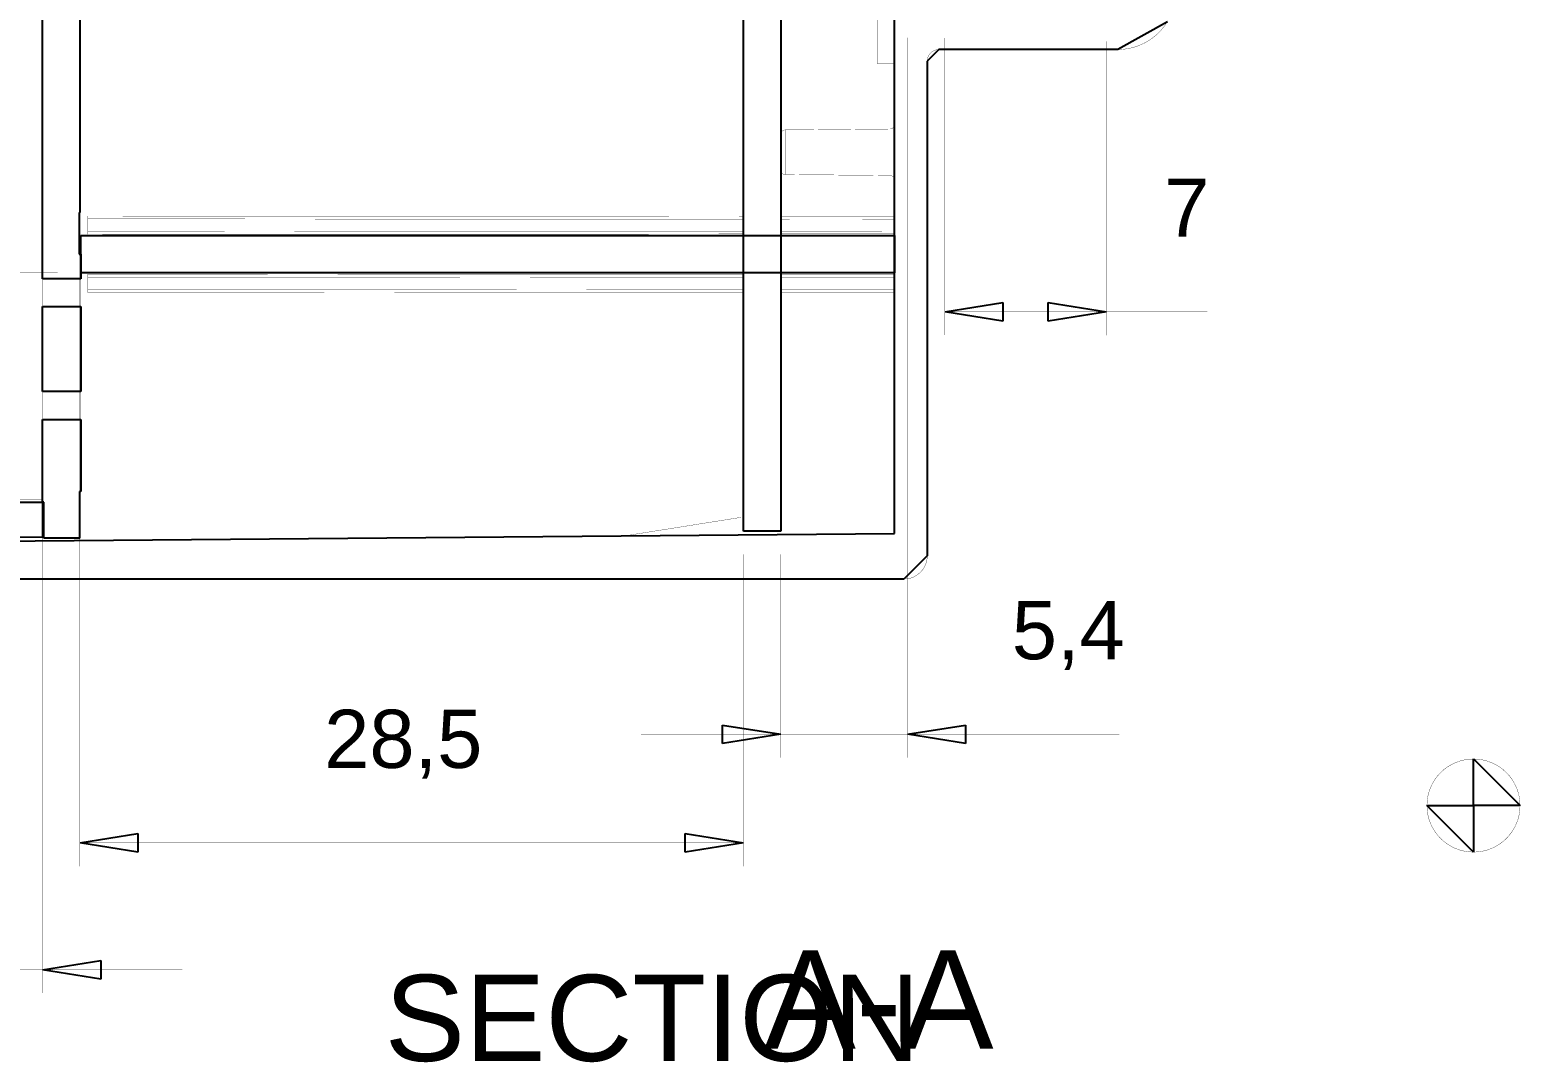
# Model space of a CAD drawing. Header units: inches. Extents: x 0 to 35.2, y -0.7 to 15.9.
# Drawn here: x 18.215 to 20.735, y 10.001 to 11.748 of the extents above; entities that cross this region are included whole.
import ezdxf

# ---------------------------------------------------------------- set-up
doc = ezdxf.new("R2010")
doc.units = ezdxf.units.IN
doc.header["$MEASUREMENT"] = 0
for name, color, linetype in [('Board Outline', 216, 'Continuous'), ('Dimensions', 6, 'Continuous'), ('Mechanical 4', 56, 'Continuous')]:
    doc.layers.add(name, color=color, linetype=linetype)
doc.styles.add('Arial', font='', dxfattribs={"height": 0.2})
doc.styles.get('Arial').set_extended_font_data('Arial')

msp = doc.modelspace()

# ---------------------------------------------------------------- linework, layer by layer
at = {"layer": 'Board Outline'}
for p, q in [((19.4221, 10.8995), (19.4221, 14.301)), ((19.4851, 14.301), (19.4851, 10.8995)), ((18.2367, 11.3266), (18.2367, 13.8739)), ((18.2997, 13.7617), (18.2997, 11.4388)), ((19.6776, 10.8956), (19.6776, 11.7696)), ((20.1389, 11.7616), (20.0548, 11.7144)), ((19.7524, 11.7144), (19.7328, 11.6947)), ((19.7328, 11.6947), (19.7328, 10.8579)), ((20.0548, 11.7144), (19.7524, 11.7144)), ((18.2997, 11.4388), (18.2987, 11.4388)), ((18.2987, 11.4388), (18.2987, 11.368)), ((18.2987, 11.368), (18.3016, 11.368)), ((18.3016, 11.368), (18.3016, 11.3266)), ((18.3016, 11.3266), (18.2367, 11.3266)), ((18.2367, 11.1357), (18.2367, 11.2794)), ((18.2367, 11.2794), (18.3016, 11.2794)), ((18.3016, 11.2794), (18.3016, 11.1357)), ((19.7623, 11.2708), (19.8607, 11.2865)), ((19.8607, 11.255), (19.7623, 11.2708)), ((19.8607, 11.2865), (19.8607, 11.255)), ((19.9375, 11.2865), (20.0359, 11.2708)), ((19.9375, 11.255), (19.9375, 11.2865)), ((20.0359, 11.2708), (19.9375, 11.255)), ((18.3016, 11.1357), (18.2367, 11.1357)), ((18.2367, 10.9487), (18.2367, 11.0884)), ((18.2367, 11.0884), (18.3016, 11.0884)), ((18.3016, 11.0884), (18.3016, 10.9664)), ((18.3016, 10.9664), (18.2991, 10.9664)), ((18.2991, 10.9664), (18.2991, 10.8877)), ((18.0792, 10.9487), (18.2367, 10.9487)), ((18.2367, 10.9487), (18.2367, 10.8892)), ((18.2387, 10.9487), (18.2367, 10.9487)), ((18.2387, 10.8877), (18.2387, 10.9487)), ((18.2367, 10.8892), (18.0418, 10.8875)), ((18.0438, 10.8814), (19.6776, 10.8956)), ((18.2991, 10.8877), (18.2387, 10.8877)), ((19.4851, 10.8995), (19.4221, 10.8995)), ((19.7328, 10.8579), (19.6934, 10.8185)), ((19.6934, 10.8185), (18.0438, 10.8185)), ((19.3867, 10.5716), (19.4851, 10.5559)), ((19.3867, 10.5401), (19.3867, 10.5716)), ((19.6993, 10.5559), (19.7977, 10.5716)), ((19.7977, 10.5716), (19.7977, 10.5401)), ((19.4851, 10.5559), (19.3867, 10.5401)), ((19.7977, 10.5401), (19.6993, 10.5559)), ((20.6564, 10.5141), (20.7352, 10.4353)), ((20.6564, 10.4353), (20.6564, 10.5141)), ((20.6564, 10.3566), (20.5777, 10.4353)), ((20.5777, 10.4353), (20.6564, 10.4353)), ((20.7352, 10.4353), (20.6564, 10.4353)), ((20.6564, 10.4353), (20.6564, 10.3566)), ((18.2997, 10.3722), (18.3981, 10.3879)), ((18.3981, 10.3879), (18.3981, 10.3564)), ((19.3237, 10.3879), (19.4221, 10.3722)), ((19.3237, 10.3564), (19.3237, 10.3879)), ((18.3981, 10.3564), (18.2997, 10.3722)), ((19.4221, 10.3722), (19.3237, 10.3564)), ((18.2367, 10.1572), (18.3351, 10.173)), ((18.3351, 10.1415), (18.2367, 10.1572)), ((18.3351, 10.173), (18.3351, 10.1415))]:
    msp.add_line(p, q, dxfattribs=at)
for points in [[(19.6993, 10.5165, 0.0005, 0.0005, 0), (19.6993, 11.7341, 0.0005, 0.0005, 0)], [(19.7623, 11.2314, 0.0005, 0.0005, 0), (19.7623, 11.7341, 0.0005, 0.0005, 0)], [(20.0359, 11.2314, 0.0005, 0.0005, 0), (20.0359, 11.7282, 0.0005, 0.0005, 0)], [(18.2997, 10.3328, 0.0005, 0.0005, 0), (18.2997, 11.3995, 0.0005, 0.0005, 0)], [(17.4268, 11.3366, 0.0005, 0.0005, 0), (18.2623, 11.3366, 0.0005, 0.0005, 0)], [(19.7623, 11.2708, 0.0005, 0.0005, 0), (20.0359, 11.2708, 0.0005, 0.0005, 0)], [(20.0359, 11.2708, 0.0005, 0.0005, 0), (20.2062, 11.2708, 0.0005, 0.0005, 0)], [(18.2367, 10.1179, 0.0005, 0.0005, 0), (18.2367, 10.9133, 0.0005, 0.0005, 0)], [(19.4221, 10.3328, 0.0005, 0.0005, 0), (19.4221, 10.8601, 0.0005, 0.0005, 0)], [(19.4851, 10.5165, 0.0005, 0.0005, 0), (19.4851, 10.8601, 0.0005, 0.0005, 0)], [(19.2489, 10.5559, 0.0005, 0.0005, 0), (19.4851, 10.5559, 0.0005, 0.0005, 0)], [(19.4851, 10.5559, 0.0005, 0.0005, 0), (19.6993, 10.5559, 0.0005, 0.0005, 0)], [(19.6993, 10.5559, 0.0005, 0.0005, 0), (20.0575, 10.5559, 0.0005, 0.0005, 0)], [(18.2997, 10.3722, 0.0005, 0.0005, 0), (19.4221, 10.3722, 0.0005, 0.0005, 0)], [(18.0792, 10.1572, 0.0005, 0.0005, 0), (18.2367, 10.1572, 0.0005, 0.0005, 0)], [(18.2367, 10.1572, 0.0005, 0.0005, 0), (18.4729, 10.1572, 0.0005, 0.0005, 0)]]:
    msp.add_lwpolyline(points, format="xyseb", dxfattribs=at)
for points in [[(19.6992, 11.7341, 0.00025, 0.00025, 1), (19.6994, 11.7341, 0.00025, 0.00025, 1)], [(19.7622, 11.7341, 0.00025, 0.00025, 1), (19.7624, 11.7341, 0.00025, 0.00025, 1)], [(20.0358, 11.7282, 0.00025, 0.00025, 1), (20.036, 11.7282, 0.00025, 0.00025, 1)], [(18.2996, 11.3995, 0.00025, 0.00025, 1), (18.2998, 11.3995, 0.00025, 0.00025, 1)], [(18.2622, 11.3366, 0.00025, 0.00025, 1), (18.2624, 11.3366, 0.00025, 0.00025, 1)], [(19.7622, 11.2708, 0.00025, 0.00025, 1), (19.7624, 11.2708, 0.00025, 0.00025, 1)], [(20.0358, 11.2708, 0.00025, 0.00025, 1), (20.036, 11.2708, 0.00025, 0.00025, 1)], [(20.0358, 11.2708, 0.00025, 0.00025, 1), (20.036, 11.2708, 0.00025, 0.00025, 1)], [(20.2061, 11.2708, 0.00025, 0.00025, 1), (20.2063, 11.2708, 0.00025, 0.00025, 1)], [(19.7622, 11.2314, 0.00025, 0.00025, 1), (19.7624, 11.2314, 0.00025, 0.00025, 1)], [(20.0358, 11.2314, 0.00025, 0.00025, 1), (20.036, 11.2314, 0.00025, 0.00025, 1)], [(18.2366, 10.9133, 0.00025, 0.00025, 1), (18.2368, 10.9133, 0.00025, 0.00025, 1)], [(19.422, 10.8601, 0.00025, 0.00025, 1), (19.4222, 10.8601, 0.00025, 0.00025, 1)], [(19.485, 10.8601, 0.00025, 0.00025, 1), (19.4852, 10.8601, 0.00025, 0.00025, 1)], [(19.2488, 10.5559, 0.00025, 0.00025, 1), (19.249, 10.5559, 0.00025, 0.00025, 1)], [(19.485, 10.5559, 0.00025, 0.00025, 1), (19.4852, 10.5559, 0.00025, 0.00025, 1)], [(19.485, 10.5559, 0.00025, 0.00025, 1), (19.4852, 10.5559, 0.00025, 0.00025, 1)], [(19.6992, 10.5559, 0.00025, 0.00025, 1), (19.6994, 10.5559, 0.00025, 0.00025, 1)], [(19.6992, 10.5559, 0.00025, 0.00025, 1), (19.6994, 10.5559, 0.00025, 0.00025, 1)], [(20.0574, 10.5559, 0.00025, 0.00025, 1), (20.0577, 10.5559, 0.00025, 0.00025, 1)], [(19.485, 10.5165, 0.00025, 0.00025, 1), (19.4852, 10.5165, 0.00025, 0.00025, 1)], [(19.6992, 10.5165, 0.00025, 0.00025, 1), (19.6994, 10.5165, 0.00025, 0.00025, 1)], [(18.2996, 10.3722, 0.00025, 0.00025, 1), (18.2998, 10.3722, 0.00025, 0.00025, 1)], [(19.422, 10.3722, 0.00025, 0.00025, 1), (19.4222, 10.3722, 0.00025, 0.00025, 1)], [(18.2996, 10.3328, 0.00025, 0.00025, 1), (18.2998, 10.3328, 0.00025, 0.00025, 1)], [(19.422, 10.3328, 0.00025, 0.00025, 1), (19.4222, 10.3328, 0.00025, 0.00025, 1)], [(18.2366, 10.1572, 0.00025, 0.00025, 1), (18.2368, 10.1572, 0.00025, 0.00025, 1)], [(18.2366, 10.1572, 0.00025, 0.00025, 1), (18.2368, 10.1572, 0.00025, 0.00025, 1)], [(18.4728, 10.1572, 0.00025, 0.00025, 1), (18.473, 10.1572, 0.00025, 0.00025, 1)], [(18.2366, 10.1179, 0.00025, 0.00025, 1), (18.2368, 10.1179, 0.00025, 0.00025, 1)]]:
    msp.add_lwpolyline(points, format="xyseb", close=True, dxfattribs=at)
at = {"layer": 'Dimensions'}
for p, q in [((18.3016, 11.3366), (18.3016, 11.3996)), ((18.3016, 11.3996), (19.6776, 11.3996)), ((19.6776, 11.3996), (19.6776, 11.3366)), ((19.6776, 11.3366), (18.3016, 11.3366))]:
    msp.add_line(p, q, dxfattribs=at)
for points in [[(19.4221, 10.8995, 0.0005, 0.0005, 0), (19.4221, 14.301, 0.0005, 0.0005, 0)], [(19.4851, 10.8995, 0.0005, 0.0005, 0), (19.4851, 14.301, 0.0005, 0.0005, 0)], [(18.2367, 11.3266, 0.0005, 0.0005, 0), (18.2367, 13.8739, 0.0005, 0.0005, 0)], [(18.2997, 11.4388, 0.0005, 0.0005, 0), (18.2997, 13.7617, 0.0005, 0.0005, 0)], [(19.6481, 11.6908, 0.0005, 0.0005, 0), (19.6481, 11.7715, 0.0005, 0.0005, 0)], [(19.6776, 10.8956, 0.0005, 0.0005, 0), (19.6776, 11.7696, 0.0005, 0.0005, 0)], [(20.1389, 11.7616, 0.0005, 0.0005, -0.261468), (20.0548, 11.7144, 0.0005, 0.0005, 0)], [(19.7328, 11.6947, 0.0005, 0.0005, -0.414214), (19.7524, 11.7144, 0.0005, 0.0005, 0)], [(19.7328, 10.8579, 0.0005, 0.0005, 0), (19.7328, 11.6947, 0.0005, 0.0005, 0)], [(19.7524, 11.7144, 0.0005, 0.0005, 0), (20.0548, 11.7144, 0.0005, 0.0005, 0)], [(19.6481, 11.6908, 0.0005, 0.0005, 0), (19.6776, 11.6908, 0.0005, 0.0005, 0)], [(19.4851, 11.573, 0.0005, 0.0005, -0.321571), (19.4925, 11.5784, 0.0005, 0.0005, 0)], [(19.4925, 11.5784, 0.0005, 0.0005, 0), (19.6698, 11.58, 0.0005, 0.0005, 0)], [(19.4925, 11.5029, 0.0005, 0.0005, 0), (19.4925, 11.5784, 0.0005, 0.0005, 0)], [(19.6776, 11.5879, 0.0005, 0.0005, -0.41166), (19.6698, 11.58, 0.0005, 0.0005, 0)], [(19.6698, 11.5014, 0.0005, 0.0005, 0), (19.6698, 11.58, 0.0005, 0.0005, 0)], [(19.4925, 11.5029, 0.0005, 0.0005, -0.321571), (19.4851, 11.5083, 0.0005, 0.0005, 0)], [(19.4925, 11.5029, 0.0005, 0.0005, 0), (19.6698, 11.5014, 0.0005, 0.0005, 0)], [(19.6698, 11.5014, 0.0005, 0.0005, -0.41166), (19.6776, 11.4935, 0.0005, 0.0005, 0)], [(18.2987, 11.368, 0.0005, 0.0005, 0), (18.2987, 11.4388, 0.0005, 0.0005, 0)], [(18.2987, 11.4388, 0.0005, 0.0005, 0), (18.2997, 11.4388, 0.0005, 0.0005, 0)], [(18.3135, 11.4279, 0.0005, 0.0005, 0), (18.3135, 11.4328, 0.0005, 0.0005, 0)], [(18.3135, 11.4328, 0.0005, 0.0005, 0), (19.4221, 11.4322, 0.0005, 0.0005, 0)], [(18.3135, 11.4279, 0.0005, 0.0005, 0), (19.4221, 11.4273, 0.0005, 0.0005, 0)], [(18.3135, 11.4067, 0.0005, 0.0005, 0), (18.3135, 11.4279, 0.0005, 0.0005, 0)], [(19.4851, 11.4321, 0.0005, 0.0005, 0), (19.6776, 11.432, 0.0005, 0.0005, 0)], [(19.4851, 11.4272, 0.0005, 0.0005, 0), (19.6776, 11.4271, 0.0005, 0.0005, 0)], [(18.3016, 11.3996, 0.0005, 0.0005, 0), (19.6776, 11.3996, 0.0005, 0.0005, 0)], [(18.3016, 11.3366, 0.0005, 0.0005, 0), (18.3016, 11.3996, 0.0005, 0.0005, 0)], [(18.3135, 11.4067, 0.0005, 0.0005, 0), (19.4221, 11.4073, 0.0005, 0.0005, 0)], [(18.3135, 11.4018, 0.0005, 0.0005, 0), (18.3135, 11.4067, 0.0005, 0.0005, 0)], [(18.3135, 11.4018, 0.0005, 0.0005, 0), (19.4221, 11.4024, 0.0005, 0.0005, 0)], [(19.4851, 11.4073, 0.0005, 0.0005, 0), (19.6776, 11.4074, 0.0005, 0.0005, 0)], [(19.4851, 11.4024, 0.0005, 0.0005, 0), (19.6776, 11.4025, 0.0005, 0.0005, 0)], [(19.6776, 11.3366, 0.0005, 0.0005, 0), (19.6776, 11.3996, 0.0005, 0.0005, 0)], [(18.2987, 11.368, 0.0005, 0.0005, 0), (18.3016, 11.368, 0.0005, 0.0005, 0)], [(18.3016, 11.3266, 0.0005, 0.0005, 0), (18.3016, 11.368, 0.0005, 0.0005, 0)], [(18.2367, 11.3266, 0.0005, 0.0005, 0), (18.3016, 11.3266, 0.0005, 0.0005, 0)], [(18.2367, 11.2794, 0.0005, 0.0005, 0), (18.2367, 11.3266, 0.0005, 0.0005, 0)], [(18.3016, 11.3366, 0.0005, 0.0005, 0), (19.6776, 11.3366, 0.0005, 0.0005, 0)], [(18.3016, 11.2794, 0.0005, 0.0005, 0), (18.3016, 11.3266, 0.0005, 0.0005, 0)], [(18.3135, 11.3294, 0.0005, 0.0005, 0), (18.3135, 11.3343, 0.0005, 0.0005, 0)], [(18.3135, 11.3343, 0.0005, 0.0005, 0), (19.4221, 11.3337, 0.0005, 0.0005, 0)], [(18.3135, 11.3294, 0.0005, 0.0005, 0), (19.4221, 11.3288, 0.0005, 0.0005, 0)], [(18.3135, 11.3083, 0.0005, 0.0005, 0), (18.3135, 11.3294, 0.0005, 0.0005, 0)], [(19.4851, 11.3337, 0.0005, 0.0005, 0), (19.6776, 11.3336, 0.0005, 0.0005, 0)], [(19.4851, 11.3288, 0.0005, 0.0005, 0), (19.6776, 11.3287, 0.0005, 0.0005, 0)], [(18.3135, 11.3083, 0.0005, 0.0005, 0), (19.4221, 11.3089, 0.0005, 0.0005, 0)], [(18.3135, 11.3034, 0.0005, 0.0005, 0), (18.3135, 11.3083, 0.0005, 0.0005, 0)], [(18.3135, 11.3034, 0.0005, 0.0005, 0), (19.4221, 11.304, 0.0005, 0.0005, 0)], [(19.4851, 11.3089, 0.0005, 0.0005, 0), (19.6776, 11.309, 0.0005, 0.0005, 0)], [(19.4851, 11.304, 0.0005, 0.0005, 0), (19.6776, 11.3041, 0.0005, 0.0005, 0)], [(18.2367, 11.2794, 0.0005, 0.0005, 0), (18.3016, 11.2794, 0.0005, 0.0005, 0)], [(18.2367, 11.1357, 0.0005, 0.0005, 0), (18.2367, 11.2794, 0.0005, 0.0005, 0)], [(18.3016, 11.1357, 0.0005, 0.0005, 0), (18.3016, 11.2794, 0.0005, 0.0005, 0)], [(18.2367, 11.1357, 0.0005, 0.0005, 0), (18.3016, 11.1357, 0.0005, 0.0005, 0)], [(18.2367, 11.0884, 0.0005, 0.0005, 0), (18.2367, 11.1357, 0.0005, 0.0005, 0)], [(18.3016, 11.0884, 0.0005, 0.0005, 0), (18.3016, 11.1357, 0.0005, 0.0005, 0)], [(18.2367, 11.0884, 0.0005, 0.0005, 0), (18.3016, 11.0884, 0.0005, 0.0005, 0)], [(18.2367, 10.9487, 0.0005, 0.0005, 0), (18.2367, 11.0884, 0.0005, 0.0005, 0)], [(18.3016, 10.9664, 0.0005, 0.0005, 0), (18.3016, 11.0884, 0.0005, 0.0005, 0)], [(18.2991, 10.9664, 0.0005, 0.0005, 0), (18.3016, 10.9664, 0.0005, 0.0005, 0)], [(18.2991, 10.8877, 0.0005, 0.0005, 0), (18.2991, 10.9664, 0.0005, 0.0005, 0)], [(18.0792, 10.9526, 0.0005, 0.0005, 0), (18.2367, 10.9526, 0.0005, 0.0005, 0)], [(18.0792, 10.9487, 0.0005, 0.0005, 0), (18.2367, 10.9487, 0.0005, 0.0005, 0)], [(18.2367, 10.9487, 0.0005, 0.0005, 0), (18.2387, 10.9487, 0.0005, 0.0005, 0)], [(18.2367, 10.8892, 0.0005, 0.0005, 0), (18.2367, 10.9487, 0.0005, 0.0005, 0)], [(18.2387, 10.8877, 0.0005, 0.0005, 0), (18.2387, 10.9487, 0.0005, 0.0005, 0)], [(19.221, 10.8916, 0.0005, 0.0005, 0), (19.4178, 10.9229, 0.0005, 0.0005, 0)], [(19.4178, 10.8934, 0.0005, 0.0005, 0), (19.4178, 10.9229, 0.0005, 0.0005, 0)], [(18.0418, 10.8875, 0.0005, 0.0005, 0), (18.2367, 10.8892, 0.0005, 0.0005, 0)], [(18.0438, 10.8814, 0.0005, 0.0005, 0), (19.6776, 10.8956, 0.0005, 0.0005, 0)], [(18.2387, 10.8877, 0.0005, 0.0005, 0), (18.2991, 10.8877, 0.0005, 0.0005, 0)], [(19.4221, 10.8995, 0.0005, 0.0005, 0), (19.4851, 10.8995, 0.0005, 0.0005, 0)], [(19.7328, 10.8579, 0.0005, 0.0005, -0.414214), (19.6934, 10.8185, 0.0005, 0.0005, 0)], [(18.0438, 10.8185, 0.0005, 0.0005, 0), (19.6934, 10.8185, 0.0005, 0.0005, 0)]]:
    msp.add_lwpolyline(points, format="xyseb", dxfattribs=at)
for points in [[(19.7326, 11.6947, 0.00025, 0.00025, 1), (19.7329, 11.6947, 0.00025, 0.00025, 1)], [(19.7326, 11.6947, 0.00025, 0.00025, 1), (19.7329, 11.6947, 0.00025, 0.00025, 1)], [(19.7523, 11.7144, 0.00025, 0.00025, 1), (19.7526, 11.7144, 0.00025, 0.00025, 1)], [(19.7523, 11.7144, 0.00025, 0.00025, 1), (19.7526, 11.7144, 0.00025, 0.00025, 1)], [(20.0547, 11.7144, 0.00025, 0.00025, 1), (20.055, 11.7144, 0.00025, 0.00025, 1)], [(20.0547, 11.7144, 0.00025, 0.00025, 1), (20.055, 11.7144, 0.00025, 0.00025, 1)], [(19.648, 11.6908, 0.00025, 0.00025, 1), (19.6482, 11.6908, 0.00025, 0.00025, 1)], [(19.648, 11.6908, 0.00025, 0.00025, 1), (19.6482, 11.6908, 0.00025, 0.00025, 1)], [(19.6775, 11.6908, 0.00025, 0.00025, 1), (19.6778, 11.6908, 0.00025, 0.00025, 1)], [(19.485, 11.573, 0.00025, 0.00025, 1), (19.4852, 11.573, 0.00025, 0.00025, 1)], [(19.4924, 11.5784, 0.00025, 0.00025, 1), (19.4927, 11.5784, 0.00025, 0.00025, 1)], [(19.4924, 11.5784, 0.00025, 0.00025, 1), (19.4927, 11.5784, 0.00025, 0.00025, 1)], [(19.4924, 11.5784, 0.00025, 0.00025, 1), (19.4927, 11.5784, 0.00025, 0.00025, 1)], [(19.6697, 11.58, 0.00025, 0.00025, 1), (19.67, 11.58, 0.00025, 0.00025, 1)], [(19.6697, 11.58, 0.00025, 0.00025, 1), (19.67, 11.58, 0.00025, 0.00025, 1)], [(19.6697, 11.58, 0.00025, 0.00025, 1), (19.67, 11.58, 0.00025, 0.00025, 1)], [(19.6775, 11.5879, 0.00025, 0.00025, 1), (19.6778, 11.5879, 0.00025, 0.00025, 1)], [(19.485, 11.5083, 0.00025, 0.00025, 1), (19.4852, 11.5083, 0.00025, 0.00025, 1)], [(19.4924, 11.5029, 0.00025, 0.00025, 1), (19.4927, 11.5029, 0.00025, 0.00025, 1)], [(19.4924, 11.5029, 0.00025, 0.00025, 1), (19.4927, 11.5029, 0.00025, 0.00025, 1)], [(19.4924, 11.5029, 0.00025, 0.00025, 1), (19.4927, 11.5029, 0.00025, 0.00025, 1)], [(19.6697, 11.5014, 0.00025, 0.00025, 1), (19.67, 11.5014, 0.00025, 0.00025, 1)], [(19.6697, 11.5014, 0.00025, 0.00025, 1), (19.67, 11.5014, 0.00025, 0.00025, 1)], [(19.6697, 11.5014, 0.00025, 0.00025, 1), (19.67, 11.5014, 0.00025, 0.00025, 1)], [(19.6775, 11.4935, 0.00025, 0.00025, 1), (19.6778, 11.4935, 0.00025, 0.00025, 1)], [(18.2986, 11.4388, 0.00025, 0.00025, 1), (18.2988, 11.4388, 0.00025, 0.00025, 1)], [(18.2986, 11.4388, 0.00025, 0.00025, 1), (18.2988, 11.4388, 0.00025, 0.00025, 1)], [(18.2996, 11.4388, 0.00025, 0.00025, 1), (18.2998, 11.4388, 0.00025, 0.00025, 1)], [(18.2996, 11.4388, 0.00025, 0.00025, 1), (18.2998, 11.4388, 0.00025, 0.00025, 1)], [(18.3133, 11.4328, 0.00025, 0.00025, 1), (18.3136, 11.4328, 0.00025, 0.00025, 1)], [(18.3133, 11.4328, 0.00025, 0.00025, 1), (18.3136, 11.4328, 0.00025, 0.00025, 1)], [(18.3133, 11.4279, 0.00025, 0.00025, 1), (18.3136, 11.4279, 0.00025, 0.00025, 1)], [(18.3133, 11.4279, 0.00025, 0.00025, 1), (18.3136, 11.4279, 0.00025, 0.00025, 1)], [(18.3133, 11.4279, 0.00025, 0.00025, 1), (18.3136, 11.4279, 0.00025, 0.00025, 1)], [(19.422, 11.4322, 0.00025, 0.00025, 1), (19.4222, 11.4322, 0.00025, 0.00025, 1)], [(19.422, 11.4273, 0.00025, 0.00025, 1), (19.4222, 11.4273, 0.00025, 0.00025, 1)], [(19.485, 11.4321, 0.00025, 0.00025, 1), (19.4852, 11.4321, 0.00025, 0.00025, 1)], [(19.485, 11.4272, 0.00025, 0.00025, 1), (19.4852, 11.4272, 0.00025, 0.00025, 1)], [(19.6775, 11.432, 0.00025, 0.00025, 1), (19.6778, 11.432, 0.00025, 0.00025, 1)], [(19.6775, 11.4271, 0.00025, 0.00025, 1), (19.6778, 11.4271, 0.00025, 0.00025, 1)], [(18.3015, 11.3996, 0.00025, 0.00025, 1), (18.3018, 11.3996, 0.00025, 0.00025, 1)], [(18.3015, 11.3996, 0.00025, 0.00025, 1), (18.3018, 11.3996, 0.00025, 0.00025, 1)], [(18.3133, 11.4067, 0.00025, 0.00025, 1), (18.3136, 11.4067, 0.00025, 0.00025, 1)], [(18.3133, 11.4067, 0.00025, 0.00025, 1), (18.3136, 11.4067, 0.00025, 0.00025, 1)], [(18.3133, 11.4067, 0.00025, 0.00025, 1), (18.3136, 11.4067, 0.00025, 0.00025, 1)], [(18.3133, 11.4018, 0.00025, 0.00025, 1), (18.3136, 11.4018, 0.00025, 0.00025, 1)], [(18.3133, 11.4018, 0.00025, 0.00025, 1), (18.3136, 11.4018, 0.00025, 0.00025, 1)], [(19.422, 11.4073, 0.00025, 0.00025, 1), (19.4222, 11.4073, 0.00025, 0.00025, 1)], [(19.422, 11.4024, 0.00025, 0.00025, 1), (19.4222, 11.4024, 0.00025, 0.00025, 1)], [(19.485, 11.4073, 0.00025, 0.00025, 1), (19.4852, 11.4073, 0.00025, 0.00025, 1)], [(19.485, 11.4024, 0.00025, 0.00025, 1), (19.4852, 11.4024, 0.00025, 0.00025, 1)], [(19.6775, 11.4074, 0.00025, 0.00025, 1), (19.6778, 11.4074, 0.00025, 0.00025, 1)], [(19.6775, 11.4025, 0.00025, 0.00025, 1), (19.6778, 11.4025, 0.00025, 0.00025, 1)], [(19.6775, 11.3996, 0.00025, 0.00025, 1), (19.6778, 11.3996, 0.00025, 0.00025, 1)], [(19.6775, 11.3996, 0.00025, 0.00025, 1), (19.6778, 11.3996, 0.00025, 0.00025, 1)], [(18.2986, 11.368, 0.00025, 0.00025, 1), (18.2988, 11.368, 0.00025, 0.00025, 1)], [(18.2986, 11.368, 0.00025, 0.00025, 1), (18.2988, 11.368, 0.00025, 0.00025, 1)], [(18.3015, 11.368, 0.00025, 0.00025, 1), (18.3018, 11.368, 0.00025, 0.00025, 1)], [(18.3015, 11.368, 0.00025, 0.00025, 1), (18.3018, 11.368, 0.00025, 0.00025, 1)], [(18.2366, 11.3266, 0.00025, 0.00025, 1), (18.2368, 11.3266, 0.00025, 0.00025, 1)], [(18.2366, 11.3266, 0.00025, 0.00025, 1), (18.2368, 11.3266, 0.00025, 0.00025, 1)], [(18.2366, 11.3266, 0.00025, 0.00025, 1), (18.2368, 11.3266, 0.00025, 0.00025, 1)], [(18.3015, 11.3366, 0.00025, 0.00025, 1), (18.3018, 11.3366, 0.00025, 0.00025, 1)], [(18.3015, 11.3366, 0.00025, 0.00025, 1), (18.3018, 11.3366, 0.00025, 0.00025, 1)], [(18.3015, 11.3266, 0.00025, 0.00025, 1), (18.3018, 11.3266, 0.00025, 0.00025, 1)], [(18.3015, 11.3266, 0.00025, 0.00025, 1), (18.3018, 11.3266, 0.00025, 0.00025, 1)], [(18.3015, 11.3266, 0.00025, 0.00025, 1), (18.3018, 11.3266, 0.00025, 0.00025, 1)], [(18.3133, 11.3343, 0.00025, 0.00025, 1), (18.3136, 11.3343, 0.00025, 0.00025, 1)], [(18.3133, 11.3343, 0.00025, 0.00025, 1), (18.3136, 11.3343, 0.00025, 0.00025, 1)], [(18.3133, 11.3294, 0.00025, 0.00025, 1), (18.3136, 11.3294, 0.00025, 0.00025, 1)], [(18.3133, 11.3294, 0.00025, 0.00025, 1), (18.3136, 11.3294, 0.00025, 0.00025, 1)], [(18.3133, 11.3294, 0.00025, 0.00025, 1), (18.3136, 11.3294, 0.00025, 0.00025, 1)], [(19.422, 11.3337, 0.00025, 0.00025, 1), (19.4222, 11.3337, 0.00025, 0.00025, 1)], [(19.422, 11.3288, 0.00025, 0.00025, 1), (19.4222, 11.3288, 0.00025, 0.00025, 1)], [(19.485, 11.3337, 0.00025, 0.00025, 1), (19.4852, 11.3337, 0.00025, 0.00025, 1)], [(19.485, 11.3288, 0.00025, 0.00025, 1), (19.4852, 11.3288, 0.00025, 0.00025, 1)], [(19.6775, 11.3366, 0.00025, 0.00025, 1), (19.6778, 11.3366, 0.00025, 0.00025, 1)], [(19.6775, 11.3366, 0.00025, 0.00025, 1), (19.6778, 11.3366, 0.00025, 0.00025, 1)], [(19.6775, 11.3336, 0.00025, 0.00025, 1), (19.6778, 11.3336, 0.00025, 0.00025, 1)], [(19.6775, 11.3287, 0.00025, 0.00025, 1), (19.6778, 11.3287, 0.00025, 0.00025, 1)], [(18.3133, 11.3083, 0.00025, 0.00025, 1), (18.3136, 11.3083, 0.00025, 0.00025, 1)], [(18.3133, 11.3083, 0.00025, 0.00025, 1), (18.3136, 11.3083, 0.00025, 0.00025, 1)], [(18.3133, 11.3083, 0.00025, 0.00025, 1), (18.3136, 11.3083, 0.00025, 0.00025, 1)], [(18.3133, 11.3034, 0.00025, 0.00025, 1), (18.3136, 11.3034, 0.00025, 0.00025, 1)], [(18.3133, 11.3034, 0.00025, 0.00025, 1), (18.3136, 11.3034, 0.00025, 0.00025, 1)], [(19.422, 11.3089, 0.00025, 0.00025, 1), (19.4222, 11.3089, 0.00025, 0.00025, 1)], [(19.422, 11.304, 0.00025, 0.00025, 1), (19.4222, 11.304, 0.00025, 0.00025, 1)], [(19.485, 11.3089, 0.00025, 0.00025, 1), (19.4852, 11.3089, 0.00025, 0.00025, 1)], [(19.485, 11.304, 0.00025, 0.00025, 1), (19.4852, 11.304, 0.00025, 0.00025, 1)], [(19.6775, 11.309, 0.00025, 0.00025, 1), (19.6778, 11.309, 0.00025, 0.00025, 1)], [(19.6775, 11.3041, 0.00025, 0.00025, 1), (19.6778, 11.3041, 0.00025, 0.00025, 1)], [(18.2366, 11.2794, 0.00025, 0.00025, 1), (18.2368, 11.2794, 0.00025, 0.00025, 1)], [(18.2366, 11.2794, 0.00025, 0.00025, 1), (18.2368, 11.2794, 0.00025, 0.00025, 1)], [(18.2366, 11.2794, 0.00025, 0.00025, 1), (18.2368, 11.2794, 0.00025, 0.00025, 1)], [(18.3015, 11.2794, 0.00025, 0.00025, 1), (18.3018, 11.2794, 0.00025, 0.00025, 1)], [(18.3015, 11.2794, 0.00025, 0.00025, 1), (18.3018, 11.2794, 0.00025, 0.00025, 1)], [(18.3015, 11.2794, 0.00025, 0.00025, 1), (18.3018, 11.2794, 0.00025, 0.00025, 1)], [(18.2366, 11.1357, 0.00025, 0.00025, 1), (18.2368, 11.1357, 0.00025, 0.00025, 1)], [(18.2366, 11.1357, 0.00025, 0.00025, 1), (18.2368, 11.1357, 0.00025, 0.00025, 1)], [(18.2366, 11.1357, 0.00025, 0.00025, 1), (18.2368, 11.1357, 0.00025, 0.00025, 1)], [(18.3015, 11.1357, 0.00025, 0.00025, 1), (18.3018, 11.1357, 0.00025, 0.00025, 1)], [(18.3015, 11.1357, 0.00025, 0.00025, 1), (18.3018, 11.1357, 0.00025, 0.00025, 1)], [(18.3015, 11.1357, 0.00025, 0.00025, 1), (18.3018, 11.1357, 0.00025, 0.00025, 1)], [(18.2366, 11.0884, 0.00025, 0.00025, 1), (18.2368, 11.0884, 0.00025, 0.00025, 1)], [(18.2366, 11.0884, 0.00025, 0.00025, 1), (18.2368, 11.0884, 0.00025, 0.00025, 1)], [(18.2366, 11.0884, 0.00025, 0.00025, 1), (18.2368, 11.0884, 0.00025, 0.00025, 1)], [(18.3015, 11.0884, 0.00025, 0.00025, 1), (18.3018, 11.0884, 0.00025, 0.00025, 1)], [(18.3015, 11.0884, 0.00025, 0.00025, 1), (18.3018, 11.0884, 0.00025, 0.00025, 1)], [(18.3015, 11.0884, 0.00025, 0.00025, 1), (18.3018, 11.0884, 0.00025, 0.00025, 1)], [(18.299, 10.9664, 0.00025, 0.00025, 1), (18.2992, 10.9664, 0.00025, 0.00025, 1)], [(18.299, 10.9664, 0.00025, 0.00025, 1), (18.2992, 10.9664, 0.00025, 0.00025, 1)], [(18.3015, 10.9664, 0.00025, 0.00025, 1), (18.3018, 10.9664, 0.00025, 0.00025, 1)], [(18.3015, 10.9664, 0.00025, 0.00025, 1), (18.3018, 10.9664, 0.00025, 0.00025, 1)], [(18.2366, 10.9526, 0.00025, 0.00025, 1), (18.2368, 10.9526, 0.00025, 0.00025, 1)], [(18.2366, 10.9487, 0.00025, 0.00025, 1), (18.2368, 10.9487, 0.00025, 0.00025, 1)], [(18.2366, 10.9487, 0.00025, 0.00025, 1), (18.2368, 10.9487, 0.00025, 0.00025, 1)], [(18.2366, 10.9487, 0.00025, 0.00025, 1), (18.2368, 10.9487, 0.00025, 0.00025, 1)], [(18.2366, 10.9487, 0.00025, 0.00025, 1), (18.2368, 10.9487, 0.00025, 0.00025, 1)], [(18.2385, 10.9487, 0.00025, 0.00025, 1), (18.2388, 10.9487, 0.00025, 0.00025, 1)], [(18.2385, 10.9487, 0.00025, 0.00025, 1), (18.2388, 10.9487, 0.00025, 0.00025, 1)], [(19.4177, 10.9229, 0.00025, 0.00025, 1), (19.4179, 10.9229, 0.00025, 0.00025, 1)], [(19.4177, 10.9229, 0.00025, 0.00025, 1), (19.4179, 10.9229, 0.00025, 0.00025, 1)], [(18.2366, 10.8892, 0.00025, 0.00025, 1), (18.2368, 10.8892, 0.00025, 0.00025, 1)], [(18.2366, 10.8892, 0.00025, 0.00025, 1), (18.2368, 10.8892, 0.00025, 0.00025, 1)], [(18.2385, 10.8877, 0.00025, 0.00025, 1), (18.2388, 10.8877, 0.00025, 0.00025, 1)], [(18.2385, 10.8877, 0.00025, 0.00025, 1), (18.2388, 10.8877, 0.00025, 0.00025, 1)], [(18.299, 10.8877, 0.00025, 0.00025, 1), (18.2992, 10.8877, 0.00025, 0.00025, 1)], [(18.299, 10.8877, 0.00025, 0.00025, 1), (18.2992, 10.8877, 0.00025, 0.00025, 1)], [(19.2208, 10.8916, 0.00025, 0.00025, 1), (19.2211, 10.8916, 0.00025, 0.00025, 1)], [(19.4177, 10.8934, 0.00025, 0.00025, 1), (19.4179, 10.8934, 0.00025, 0.00025, 1)], [(19.422, 10.8995, 0.00025, 0.00025, 1), (19.4222, 10.8995, 0.00025, 0.00025, 1)], [(19.422, 10.8995, 0.00025, 0.00025, 1), (19.4222, 10.8995, 0.00025, 0.00025, 1)], [(19.485, 10.8995, 0.00025, 0.00025, 1), (19.4852, 10.8995, 0.00025, 0.00025, 1)], [(19.485, 10.8995, 0.00025, 0.00025, 1), (19.4852, 10.8995, 0.00025, 0.00025, 1)], [(19.6775, 10.8956, 0.00025, 0.00025, 1), (19.6778, 10.8956, 0.00025, 0.00025, 1)], [(19.6775, 10.8956, 0.00025, 0.00025, 1), (19.6778, 10.8956, 0.00025, 0.00025, 1)], [(19.7326, 10.8579, 0.00025, 0.00025, 1), (19.7329, 10.8579, 0.00025, 0.00025, 1)], [(19.7326, 10.8579, 0.00025, 0.00025, 1), (19.7329, 10.8579, 0.00025, 0.00025, 1)], [(19.6933, 10.8185, 0.00025, 0.00025, 1), (19.6935, 10.8185, 0.00025, 0.00025, 1)], [(19.6933, 10.8185, 0.00025, 0.00025, 1), (19.6935, 10.8185, 0.00025, 0.00025, 1)]]:
    msp.add_lwpolyline(points, format="xyseb", close=True, dxfattribs=at)
at = {"layer": 'Mechanical 4'}
for points in [[(20.7352, 10.4353, 0.0005, 0.0005, 1), (20.5777, 10.4353, 0.0005, 0.0005, 1)], [(20.6563, 10.5141, 0.00025, 0.00025, 1), (20.6566, 10.5141, 0.00025, 0.00025, 1)], [(20.5776, 10.4353, 0.00025, 0.00025, 1), (20.5778, 10.4353, 0.00025, 0.00025, 1)], [(20.5776, 10.4353, 0.00025, 0.00025, 1), (20.5778, 10.4353, 0.00025, 0.00025, 1)], [(20.735, 10.4353, 0.00025, 0.00025, 1), (20.7353, 10.4353, 0.00025, 0.00025, 1)], [(20.735, 10.4353, 0.00025, 0.00025, 1), (20.7353, 10.4353, 0.00025, 0.00025, 1)], [(20.6563, 10.3566, 0.00025, 0.00025, 1), (20.6566, 10.3566, 0.00025, 0.00025, 1)]]:
    msp.add_lwpolyline(points, format="xyseb", close=True, dxfattribs=at)
for points in [[(20.6564, 10.3566, 0.0005, 0.0005, 0), (20.6564, 10.5141, 0.0005, 0.0005, 0)], [(20.5777, 10.4353, 0.0005, 0.0005, 0), (20.7352, 10.4353, 0.0005, 0.0005, 0)]]:
    msp.add_lwpolyline(points, format="xyseb", dxfattribs=at)

# ---------------------------------------------------------------- texts
at = {"layer": 'Board Outline', "style": 'Arial'}
for s, height, p in [('7', 0.0984, (20.1335, 11.3977)), ('5,4', 0.09843, (19.8757, 10.6828)), ('28,5', 0.09843, (18.7129, 10.499)), ('A-A', 0.16667, (19.4569, 10.0239)), ('SECTION', 0.14583, (18.8153, 10.0031))]:
    msp.add_text(s, height=height, dxfattribs=at).set_placement(p)

doc.saveas('drawing.dxf')
